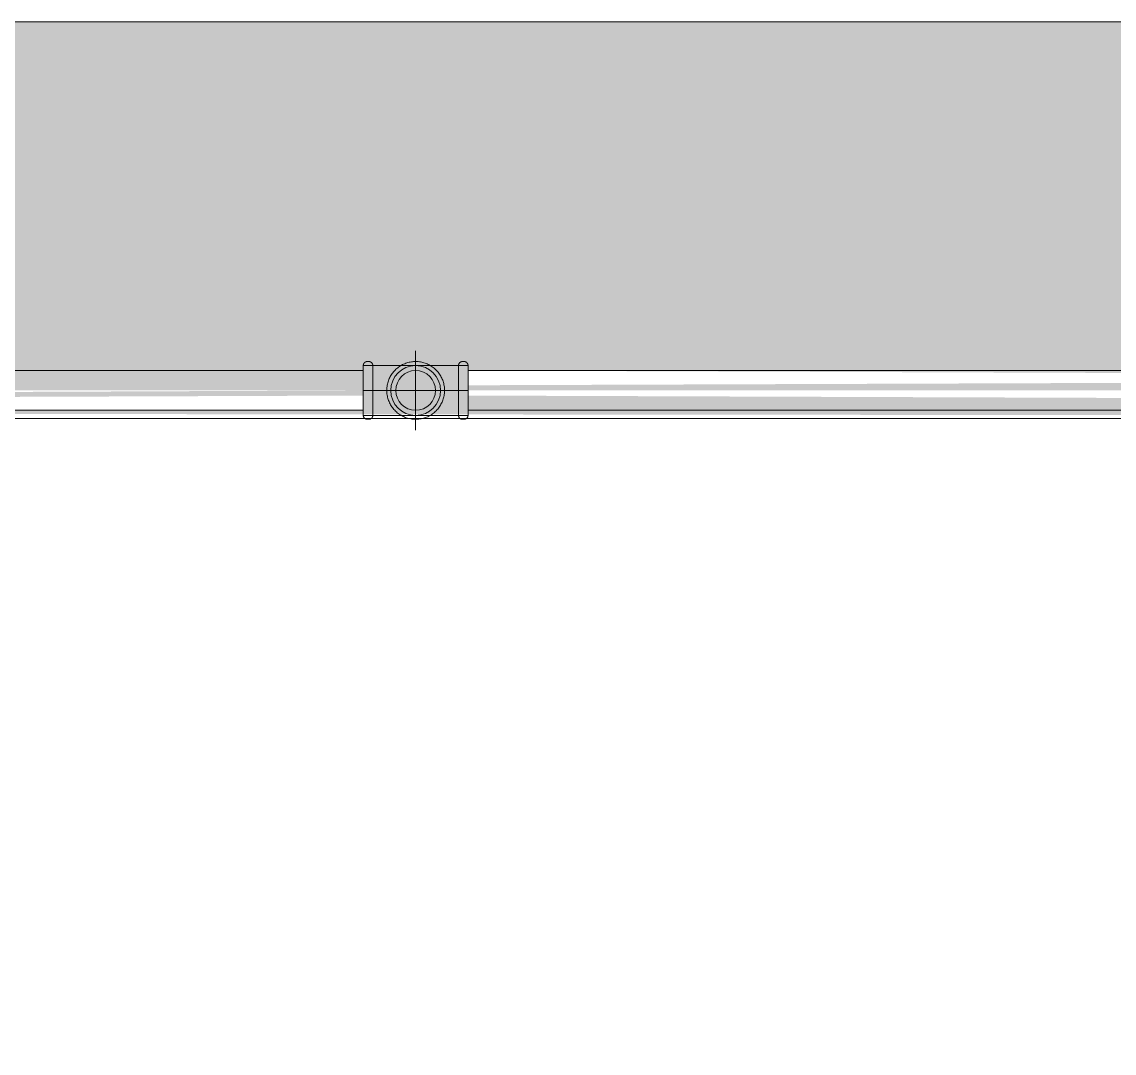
# Model space of a CAD drawing. Header units: metres. Extents: x 5 to 242, y -3 to 162.
# Drawn here: x 173.033 to 173.721, y 107.864 to 108.514 of the extents above; entities that cross this region are included whole.
import ezdxf

# ---------------------------------------------------------------- set-up
doc = ezdxf.new("R2010")
doc.units = ezdxf.units.M
doc.layers.add('1053_ARQ_BASE_MATADOURO_2_dwg', color=7, linetype='Continuous', lineweight=5, true_color=0x767676)
for name, color, linetype, lineweight in [('A-PISO', 7, 'Continuous', 5), ('A-WALL', 7, 'Continuous', 9), ('P-PIPE', 7, 'Continuous', 5), ('P-PIPE-CNTR', 7, 'Continuous', 5)]:
    doc.layers.add(name, color=color, linetype=linetype, lineweight=lineweight)

# ---------------------------------------------------------------- blocks, each defined once
blk = doc.blocks.new('1053_ARQ_BASE_MATADOURO_2_dwg-3637054-TÉRREO 1_20')
at = {"layer": 'A-PISO', "color": 253, "true_color": 0xaaaaaa, "flags": 128}
for points in [[(159.53941, 75.07815), (159.53941, 75.32815), (143.43195, 75.32815)], [(143.43195, 75.07815), (159.53941, 75.07815), (159.53941, 74.27815)]]:
    blk.add_lwpolyline(points, dxfattribs=at)

msp = doc.modelspace()

# ---------------------------------------------------------------- hatches: boundary and pattern name
at = {"layer": 'A-WALL', "true_color": 0xffd4aa, "transparency": 33554483}
h = msp.add_hatch(color=41, dxfattribs=at)
h.paths.add_polyline_path([(166.2829, 108.26418), (168.11429, 108.27563), (168.11429, 108.29438), (169.35453, 108.29438), (169.35453, 108.51418), (166.2829, 108.51418)])
h.paths.add_polyline_path([(176.52104, 108.26418), (185.93817, 108.27563), (185.93817, 108.51418), (169.83072, 108.51418), (169.83072, 108.29438), (170.64829, 108.28512), (170.64829, 108.26938), (175.90009, 108.26418)])
h.paths.add_polyline_path([(185.90228, 108.26508), (185.88846, 108.28813), (185.90873, 108.29071), (185.90224, 108.26938)])
h.paths.add_polyline_path([(185.70577, 108.26938), (175.90009, 108.28188), (175.90079, 108.29438), (185.87875, 108.28512), (185.87875, 108.26938)])
h.paths.add_polyline_path([(175.86179, 108.26938), (173.31429, 108.27865), (173.31429, 108.29438), (175.86179, 108.28512), (175.86179, 108.26981)])
h.paths.add_polyline_path([(166.94115, 108.26938), (166.7607, 108.27865), (166.7607, 108.29438), (168.04829, 108.28512), (168.04829, 108.26938), (167.57981, 108.26938)])
h.paths.add_polyline_path([(171.41176, 108.26938), (170.71429, 108.27865), (170.71429, 108.29438), (173.24829, 108.28512), (173.24829, 108.26938), (172.05042, 108.26938)])
at = {"layer": 'P-PIPE', "true_color": 0xc0c0c0}
for points in [[(173.24829, 108.28188), (173.24829, 108.29438), (170.71429, 108.28512), (170.71429, 108.28188), (172.68908, 108.28188)], [(175.86179, 108.28188), (175.86179, 108.29438), (173.31429, 108.28512), (173.31429, 108.28188), (175.24372, 108.28188)], [(170.7731, 108.26938), (173.24829, 108.27865), (173.24829, 108.28188), (170.71429, 108.27106), (170.71429, 108.26938)], [(174.60506, 108.26938), (175.86179, 108.27865), (175.86179, 108.28188), (173.31429, 108.27106), (173.31429, 108.26938), (173.9664, 108.26938)]]:
    msp.add_hatch(color=9, dxfattribs=at).paths.add_polyline_path(points)

# ---------------------------------------------------------------- linework, layer by layer
at = {"layer": 'A-WALL', "color": 253, "true_color": 0xaaaaaa}
for p, q in [((185.93817, 108.51418), (169.83072, 108.51418)), ((169.83072, 108.26418), (185.93817, 108.26418))]:
    msp.add_line(p, q, dxfattribs=at)
at = {"layer": 'P-PIPE'}
for p, q in [((173.31429, 108.29758), (173.24829, 108.29758)), ((173.24829, 108.29758), (173.24829, 108.28188)), ((173.24829, 108.29758), (173.24829, 108.28188)), ((173.31429, 108.29758), (173.24829, 108.29758)), ((173.24829, 108.29758), (173.24829, 108.29548)), ((173.24829, 108.29758), (173.24829, 108.29299)), ((173.25179, 108.30008), (173.25079, 108.30008)), ((173.25179, 108.30008), (173.25079, 108.30008)), ((173.25429, 108.29758), (173.25429, 108.28188)), ((173.25429, 108.29758), (173.25429, 108.28188)), ((173.30829, 108.28188), (173.30829, 108.29758)), ((173.30829, 108.28188), (173.30829, 108.29758)), ((173.31179, 108.30008), (173.31079, 108.30008)), ((173.31179, 108.30008), (173.31079, 108.30008)), ((173.31429, 108.28188), (173.31429, 108.29758)), ((173.31429, 108.28188), (173.31429, 108.29758)), ((173.31429, 108.29548), (173.31429, 108.29758)), ((173.31429, 108.29299), (173.31429, 108.29758)), ((173.24829, 108.29438), (170.71429, 108.29438)), ((173.24829, 108.26938), (173.24829, 108.29438)), ((175.86179, 108.29438), (173.31429, 108.29438)), ((173.31429, 108.29438), (173.31429, 108.26938)), ((173.24829, 108.28188), (173.24829, 108.26618)), ((173.24829, 108.28188), (173.24829, 108.26618)), ((173.25429, 108.28188), (173.25429, 108.26618)), ((173.25429, 108.28188), (173.25429, 108.26618)), ((173.30829, 108.26618), (173.30829, 108.28188)), ((173.30829, 108.26618), (173.30829, 108.28188)), ((173.31429, 108.26618), (173.31429, 108.28188)), ((173.31429, 108.26618), (173.31429, 108.28188)), ((170.71429, 108.26938), (173.24829, 108.26938)), ((173.24829, 108.27078), (173.24829, 108.26618)), ((173.24829, 108.26829), (173.24829, 108.26618)), ((173.31429, 108.26618), (173.31429, 108.27078)), ((173.31429, 108.26938), (175.86179, 108.26938)), ((173.31429, 108.26618), (173.31429, 108.26829)), ((173.24829, 108.26618), (173.31429, 108.26618)), ((173.24829, 108.26618), (173.31429, 108.26618)), ((173.25079, 108.26368), (173.25179, 108.26368)), ((173.25079, 108.26368), (173.25179, 108.26368)), ((173.31079, 108.26368), (173.31179, 108.26368)), ((173.31079, 108.26368), (173.31179, 108.26368))]:
    msp.add_line(p, q, dxfattribs=at)
at = {"layer": 'P-PIPE', "flags": 128}
for points in [[(173.24829, 108.29758), (173.24829, 108.29768), (173.2483, 108.29778), (173.24831, 108.29788), (173.24832, 108.29798), (173.24834, 108.29808), (173.24836, 108.29818), (173.24839, 108.29828), (173.24841, 108.29837), (173.24845, 108.29847), (173.24849, 108.29856), (173.24853, 108.29865), (173.24857, 108.29874), (173.24862, 108.29883), (173.24867, 108.29891), (173.24872, 108.299), (173.24878, 108.29908), (173.24884, 108.29916), (173.24891, 108.29923), (173.24898, 108.29931), (173.24905, 108.29938), (173.24912, 108.29945), (173.2492, 108.29951), (173.24927, 108.29957), (173.24935, 108.29963), (173.24944, 108.29969), (173.24952, 108.29974), (173.24961, 108.29979), (173.2497, 108.29983), (173.24979, 108.29988), (173.24988, 108.29991), (173.24998, 108.29995), (173.25007, 108.29998), (173.25017, 108.30001), (173.25026, 108.30003), (173.25036, 108.30005), (173.25046, 108.30006), (173.25056, 108.30007), (173.25066, 108.30008), (173.25076, 108.30008), (173.25079, 108.30008)], [(173.24829, 108.29758), (173.24829, 108.29768), (173.2483, 108.29778), (173.24831, 108.29788), (173.24832, 108.29798), (173.24834, 108.29808), (173.24836, 108.29818), (173.24839, 108.29828), (173.24841, 108.29837), (173.24845, 108.29847), (173.24849, 108.29856), (173.24853, 108.29865), (173.24857, 108.29874), (173.24862, 108.29883), (173.24867, 108.29891), (173.24872, 108.299), (173.24878, 108.29908), (173.24884, 108.29916), (173.24891, 108.29923), (173.24898, 108.29931), (173.24905, 108.29938), (173.24912, 108.29945), (173.2492, 108.29951), (173.24927, 108.29957), (173.24935, 108.29963), (173.24944, 108.29969), (173.24952, 108.29974), (173.24961, 108.29979), (173.2497, 108.29983), (173.24979, 108.29988), (173.24988, 108.29991), (173.24998, 108.29995), (173.25007, 108.29998), (173.25017, 108.30001), (173.25026, 108.30003), (173.25036, 108.30005), (173.25046, 108.30006), (173.25056, 108.30007), (173.25066, 108.30008), (173.25076, 108.30008), (173.25079, 108.30008)], [(173.24829, 108.29757), (173.24829, 108.29753), (173.24829, 108.29747), (173.24829, 108.29738), (173.24829, 108.29727), (173.24829, 108.29713), (173.24829, 108.29697), (173.24829, 108.29679), (173.24829, 108.29658), (173.24829, 108.29635), (173.24829, 108.29609), (173.24829, 108.29581), (173.24829, 108.29551), (173.24829, 108.29519), (173.24829, 108.29484), (173.24829, 108.29448), (173.24829, 108.29409), (173.24829, 108.29369), (173.24829, 108.29326), (173.24829, 108.29282), (173.24829, 108.29236), (173.24829, 108.29189), (173.24829, 108.2914), (173.24829, 108.29089), (173.24829, 108.29037), (173.24829, 108.28983), (173.24829, 108.28928), (173.24829, 108.28872), (173.24829, 108.28815), (173.24829, 108.28757), (173.24829, 108.28698), (173.24829, 108.28639), (173.24829, 108.28578), (173.24829, 108.28517), (173.24829, 108.28455), (173.24829, 108.28393), (173.24829, 108.28331), (173.24829, 108.28268), (173.24829, 108.28205), (173.24829, 108.28188)], [(173.24829, 108.29757), (173.24829, 108.29753), (173.24829, 108.29747), (173.24829, 108.29738), (173.24829, 108.29727), (173.24829, 108.29713), (173.24829, 108.29697), (173.24829, 108.29679), (173.24829, 108.29658), (173.24829, 108.29635), (173.24829, 108.29609), (173.24829, 108.29581), (173.24829, 108.29551), (173.24829, 108.29519), (173.24829, 108.29484), (173.24829, 108.29448)], [(173.24829, 108.29398), (173.24829, 108.29438), (173.24829, 108.29475), (173.24829, 108.2951), (173.24829, 108.29542), (173.24829, 108.29573), (173.24829, 108.29602), (173.24829, 108.29628), (173.24829, 108.29652), (173.24829, 108.29673), (173.24829, 108.29693), (173.24829, 108.29709), (173.24829, 108.29724), (173.24829, 108.29736), (173.24829, 108.29745), (173.24829, 108.29752), (173.24829, 108.29756)], [(173.24829, 108.29438), (173.24829, 108.29475), (173.24829, 108.2951), (173.24829, 108.29542), (173.24829, 108.29573), (173.24829, 108.29602), (173.24829, 108.29628), (173.24829, 108.29652), (173.24829, 108.29673), (173.24829, 108.29693), (173.24829, 108.29709), (173.24829, 108.29724), (173.24829, 108.29736), (173.24829, 108.29745), (173.24829, 108.29752), (173.24829, 108.29756)], [(173.25179, 108.30008), (173.25189, 108.30008), (173.25199, 108.30008), (173.25209, 108.30007), (173.25219, 108.30005), (173.25228, 108.30003), (173.25238, 108.30001), (173.25248, 108.29999), (173.25257, 108.29996), (173.25267, 108.29992), (173.25276, 108.29989), (173.25285, 108.29985), (173.25294, 108.2998), (173.25303, 108.29975), (173.25312, 108.2997), (173.2532, 108.29965), (173.25328, 108.29959), (173.25336, 108.29953), (173.25344, 108.29946), (173.25351, 108.2994), (173.25358, 108.29933), (173.25365, 108.29925), (173.25371, 108.29918), (173.25378, 108.2991), (173.25384, 108.29902), (173.25389, 108.29894), (173.25394, 108.29885), (173.25399, 108.29876), (173.25404, 108.29867), (173.25408, 108.29858), (173.25412, 108.29849), (173.25415, 108.2984), (173.25418, 108.2983), (173.25421, 108.2982), (173.25423, 108.29811), (173.25425, 108.29801), (173.25427, 108.29791), (173.25428, 108.29781), (173.25428, 108.29771), (173.25429, 108.29761), (173.25429, 108.29758)], [(173.25179, 108.30008), (173.25189, 108.30008), (173.25199, 108.30008), (173.25209, 108.30007), (173.25219, 108.30005), (173.25228, 108.30003), (173.25238, 108.30001), (173.25248, 108.29999), (173.25257, 108.29996), (173.25267, 108.29992), (173.25276, 108.29989), (173.25285, 108.29985), (173.25294, 108.2998), (173.25303, 108.29975), (173.25312, 108.2997), (173.2532, 108.29965), (173.25328, 108.29959), (173.25336, 108.29953), (173.25344, 108.29946), (173.25351, 108.2994), (173.25358, 108.29933), (173.25365, 108.29925), (173.25371, 108.29918), (173.25378, 108.2991), (173.25384, 108.29902), (173.25389, 108.29894), (173.25394, 108.29885), (173.25399, 108.29876), (173.25404, 108.29867), (173.25408, 108.29858), (173.25412, 108.29849), (173.25415, 108.2984), (173.25418, 108.2983), (173.25421, 108.2982), (173.25423, 108.29811), (173.25425, 108.29801), (173.25427, 108.29791), (173.25428, 108.29781), (173.25428, 108.29771), (173.25429, 108.29761), (173.25429, 108.29758)], [(173.25429, 108.29757), (173.25429, 108.29753), (173.25429, 108.29747), (173.25429, 108.29738), (173.25429, 108.29727), (173.25429, 108.29713), (173.25429, 108.29697), (173.25429, 108.29679), (173.25429, 108.29658), (173.25429, 108.29635), (173.25429, 108.29609), (173.25429, 108.29581), (173.25429, 108.29551), (173.25429, 108.29519), (173.25429, 108.29484), (173.25429, 108.29448), (173.25429, 108.29409), (173.25429, 108.29369), (173.25429, 108.29326), (173.25429, 108.29282), (173.25429, 108.29236), (173.25429, 108.29189), (173.25429, 108.2914), (173.25429, 108.29089), (173.25429, 108.29037), (173.25429, 108.28983), (173.25429, 108.28928), (173.25429, 108.28872), (173.25429, 108.28815), (173.25429, 108.28757), (173.25429, 108.28698), (173.25429, 108.28639), (173.25429, 108.28578), (173.25429, 108.28517), (173.25429, 108.28455), (173.25429, 108.28393), (173.25429, 108.28331), (173.25429, 108.28268), (173.25429, 108.28205), (173.25429, 108.28188)], [(173.25429, 108.29757), (173.25429, 108.29753), (173.25429, 108.29747), (173.25429, 108.29738), (173.25429, 108.29727), (173.25429, 108.29713), (173.25429, 108.29697), (173.25429, 108.29679), (173.25429, 108.29658), (173.25429, 108.29635), (173.25429, 108.29609), (173.25429, 108.29581), (173.25429, 108.29551), (173.25429, 108.29519), (173.25429, 108.29484), (173.25429, 108.29448), (173.25429, 108.29409), (173.25429, 108.29369), (173.25429, 108.29326), (173.25429, 108.29282), (173.25429, 108.29236), (173.25429, 108.29189), (173.25429, 108.2914), (173.25429, 108.29089), (173.25429, 108.29037), (173.25429, 108.28983), (173.25429, 108.28928), (173.25429, 108.28872), (173.25429, 108.28815), (173.25429, 108.28757), (173.25429, 108.28698), (173.25429, 108.28639), (173.25429, 108.28578), (173.25429, 108.28517), (173.25429, 108.28455), (173.25429, 108.28393), (173.25429, 108.28331), (173.25429, 108.28268), (173.25429, 108.28205), (173.25429, 108.28188)], [(173.25429, 108.28188), (173.25429, 108.28251), (173.25429, 108.28314), (173.25429, 108.28376), (173.25429, 108.28439), (173.25429, 108.285), (173.25429, 108.28562), (173.25429, 108.28622), (173.25429, 108.28682), (173.25429, 108.28742), (173.25429, 108.288), (173.25429, 108.28857), (173.25429, 108.28913), (173.25429, 108.28969), (173.25429, 108.29022), (173.25429, 108.29075), (173.25429, 108.29126), (173.25429, 108.29176), (173.25429, 108.29224), (173.25429, 108.2927), (173.25429, 108.29315), (173.25429, 108.29358), (173.25429, 108.29398), (173.25429, 108.29438), (173.25429, 108.29475), (173.25429, 108.2951), (173.25429, 108.29542), (173.25429, 108.29573), (173.25429, 108.29602), (173.25429, 108.29628), (173.25429, 108.29652), (173.25429, 108.29673), (173.25429, 108.29693), (173.25429, 108.29709), (173.25429, 108.29724), (173.25429, 108.29736), (173.25429, 108.29745), (173.25429, 108.29752), (173.25429, 108.29756)], [(173.25429, 108.28188), (173.25429, 108.28251), (173.25429, 108.28314), (173.25429, 108.28376), (173.25429, 108.28439), (173.25429, 108.285), (173.25429, 108.28562), (173.25429, 108.28622), (173.25429, 108.28682), (173.25429, 108.28742), (173.25429, 108.288), (173.25429, 108.28857), (173.25429, 108.28913), (173.25429, 108.28969), (173.25429, 108.29022), (173.25429, 108.29075), (173.25429, 108.29126), (173.25429, 108.29176), (173.25429, 108.29224), (173.25429, 108.2927), (173.25429, 108.29315), (173.25429, 108.29358), (173.25429, 108.29398), (173.25429, 108.29438), (173.25429, 108.29475), (173.25429, 108.2951), (173.25429, 108.29542), (173.25429, 108.29573), (173.25429, 108.29602), (173.25429, 108.29628), (173.25429, 108.29652), (173.25429, 108.29673), (173.25429, 108.29693), (173.25429, 108.29709), (173.25429, 108.29724), (173.25429, 108.29736), (173.25429, 108.29745), (173.25429, 108.29752), (173.25429, 108.29756)], [(173.29949, 108.28188), (173.29947, 108.28261), (173.29943, 108.28334), (173.29936, 108.28406), (173.29926, 108.28478), (173.29913, 108.2855), (173.29897, 108.28621), (173.29878, 108.28691), (173.29856, 108.28761), (173.29832, 108.2883), (173.29805, 108.28897), (173.29775, 108.28964), (173.29743, 108.29029), (173.29708, 108.29093), (173.29671, 108.29155), (173.29631, 108.29216), (173.29589, 108.29275), (173.29544, 108.29333), (173.29497, 108.29389), (173.29448, 108.29442), (173.29397, 108.29494), (173.29344, 108.29544), (173.29288, 108.29591), (173.29231, 108.29636), (173.29173, 108.29679), (173.29112, 108.2972), (173.2905, 108.29758), (173.28987, 108.29794), (173.28922, 108.29827), (173.28856, 108.29857), (173.28788, 108.29885), (173.2872, 108.2991), (173.28651, 108.29932), (173.2858, 108.29951), (173.2851, 108.29968), (173.28438, 108.29982), (173.28366, 108.29993), (173.28294, 108.30001), (173.28221, 108.30006), (173.28148, 108.30008), (173.28076, 108.30008), (173.28003, 108.30004), (173.2793, 108.29998), (173.27858, 108.29988), (173.27787, 108.29976), (173.27715, 108.29961), (173.27645, 108.29943), (173.27575, 108.29922), (173.27506, 108.29899), (173.27438, 108.29872), (173.27371, 108.29843), (173.27306, 108.29812), (173.27242, 108.29778), (173.27179, 108.29741), (173.27117, 108.29702), (173.27058, 108.2966), (173.27, 108.29616), (173.26944, 108.2957), (173.26889, 108.29521), (173.26837, 108.2947), (173.26787, 108.29418), (173.26739, 108.29363), (173.26693, 108.29307), (173.26649, 108.29248), (173.26608, 108.29188), (173.26569, 108.29127), (173.26533, 108.29064), (173.26499, 108.28999), (173.26468, 108.28933), (173.2644, 108.28866), (173.26414, 108.28798), (173.26391, 108.28729), (173.26371, 108.28659), (173.26353, 108.28588), (173.26339, 108.28517), (173.26327, 108.28445), (173.26318, 108.28373), (173.26312, 108.283), (173.26309, 108.28228), (173.26309, 108.28188)], [(173.29949, 108.28188), (173.29947, 108.28261), (173.29943, 108.28334), (173.29936, 108.28406), (173.29926, 108.28478), (173.29913, 108.2855), (173.29897, 108.28621), (173.29878, 108.28691), (173.29856, 108.28761), (173.29832, 108.2883), (173.29805, 108.28897), (173.29775, 108.28964), (173.29743, 108.29029), (173.29708, 108.29093), (173.29671, 108.29155), (173.29631, 108.29216), (173.29589, 108.29275), (173.29544, 108.29333), (173.29497, 108.29389), (173.29448, 108.29442), (173.29397, 108.29494), (173.29344, 108.29544), (173.29288, 108.29591), (173.29231, 108.29636), (173.29173, 108.29679), (173.29112, 108.2972), (173.2905, 108.29758), (173.28987, 108.29794), (173.28922, 108.29827), (173.28856, 108.29857), (173.28788, 108.29885), (173.2872, 108.2991), (173.28651, 108.29932), (173.2858, 108.29951), (173.2851, 108.29968), (173.28438, 108.29982), (173.28366, 108.29993), (173.28294, 108.30001), (173.28221, 108.30006), (173.28148, 108.30008), (173.28076, 108.30008), (173.28003, 108.30004), (173.2793, 108.29998), (173.27858, 108.29988), (173.27787, 108.29976), (173.27715, 108.29961), (173.27645, 108.29943), (173.27575, 108.29922), (173.27506, 108.29899), (173.27438, 108.29872), (173.27371, 108.29843), (173.27306, 108.29812), (173.27242, 108.29778), (173.27179, 108.29741), (173.27117, 108.29702), (173.27058, 108.2966), (173.27, 108.29616), (173.26944, 108.2957), (173.26889, 108.29521), (173.26837, 108.2947), (173.26787, 108.29418), (173.26739, 108.29363), (173.26693, 108.29307), (173.26649, 108.29248), (173.26608, 108.29188), (173.26569, 108.29127), (173.26533, 108.29064), (173.26499, 108.28999), (173.26468, 108.28933), (173.2644, 108.28866), (173.26414, 108.28798), (173.26391, 108.28729), (173.26371, 108.28659), (173.26353, 108.28588), (173.26339, 108.28517), (173.26327, 108.28445), (173.26318, 108.28373), (173.26312, 108.283), (173.26309, 108.28228), (173.26309, 108.28188)], [(173.30829, 108.29758), (173.30829, 108.29768), (173.3083, 108.29778), (173.30831, 108.29788), (173.30832, 108.29798), (173.30834, 108.29808), (173.30836, 108.29818), (173.30839, 108.29828), (173.30841, 108.29837), (173.30845, 108.29847), (173.30849, 108.29856), (173.30853, 108.29865), (173.30857, 108.29874), (173.30862, 108.29883), (173.30867, 108.29891), (173.30872, 108.299), (173.30878, 108.29908), (173.30884, 108.29916), (173.30891, 108.29923), (173.30898, 108.29931), (173.30905, 108.29938), (173.30912, 108.29945), (173.3092, 108.29951), (173.30927, 108.29957), (173.30935, 108.29963), (173.30944, 108.29969), (173.30952, 108.29974), (173.30961, 108.29979), (173.3097, 108.29983), (173.30979, 108.29988), (173.30988, 108.29991), (173.30998, 108.29995), (173.31007, 108.29998), (173.31017, 108.30001), (173.31026, 108.30003), (173.31036, 108.30005), (173.31046, 108.30006), (173.31056, 108.30007), (173.31066, 108.30008), (173.31076, 108.30008), (173.31079, 108.30008)], [(173.30829, 108.29758), (173.30829, 108.29768), (173.3083, 108.29778), (173.30831, 108.29788), (173.30832, 108.29798), (173.30834, 108.29808), (173.30836, 108.29818), (173.30839, 108.29828), (173.30841, 108.29837), (173.30845, 108.29847), (173.30849, 108.29856), (173.30853, 108.29865), (173.30857, 108.29874), (173.30862, 108.29883), (173.30867, 108.29891), (173.30872, 108.299), (173.30878, 108.29908), (173.30884, 108.29916), (173.30891, 108.29923), (173.30898, 108.29931), (173.30905, 108.29938), (173.30912, 108.29945), (173.3092, 108.29951), (173.30927, 108.29957), (173.30935, 108.29963), (173.30944, 108.29969), (173.30952, 108.29974), (173.30961, 108.29979), (173.3097, 108.29983), (173.30979, 108.29988), (173.30988, 108.29991), (173.30998, 108.29995), (173.31007, 108.29998), (173.31017, 108.30001), (173.31026, 108.30003), (173.31036, 108.30005), (173.31046, 108.30006), (173.31056, 108.30007), (173.31066, 108.30008), (173.31076, 108.30008), (173.31079, 108.30008)], [(173.30829, 108.29757), (173.30829, 108.29753), (173.30829, 108.29747), (173.30829, 108.29738), (173.30829, 108.29727), (173.30829, 108.29713), (173.30829, 108.29697), (173.30829, 108.29679), (173.30829, 108.29658), (173.30829, 108.29635), (173.30829, 108.29609), (173.30829, 108.29581), (173.30829, 108.29551), (173.30829, 108.29519), (173.30829, 108.29484), (173.30829, 108.29448), (173.30829, 108.29409), (173.30829, 108.29369), (173.30829, 108.29326), (173.30829, 108.29282), (173.30829, 108.29236), (173.30829, 108.29189), (173.30829, 108.2914), (173.30829, 108.29089), (173.30829, 108.29037), (173.30829, 108.28983), (173.30829, 108.28928), (173.30829, 108.28872), (173.30829, 108.28815), (173.30829, 108.28757), (173.30829, 108.28698), (173.30829, 108.28639), (173.30829, 108.28578), (173.30829, 108.28517), (173.30829, 108.28455), (173.30829, 108.28393), (173.30829, 108.28331), (173.30829, 108.28268), (173.30829, 108.28205), (173.30829, 108.28188)], [(173.30829, 108.29757), (173.30829, 108.29753), (173.30829, 108.29747), (173.30829, 108.29738), (173.30829, 108.29727), (173.30829, 108.29713), (173.30829, 108.29697), (173.30829, 108.29679), (173.30829, 108.29658), (173.30829, 108.29635), (173.30829, 108.29609), (173.30829, 108.29581), (173.30829, 108.29551), (173.30829, 108.29519), (173.30829, 108.29484), (173.30829, 108.29448), (173.30829, 108.29409), (173.30829, 108.29369), (173.30829, 108.29326), (173.30829, 108.29282), (173.30829, 108.29236), (173.30829, 108.29189), (173.30829, 108.2914), (173.30829, 108.29089), (173.30829, 108.29037), (173.30829, 108.28983), (173.30829, 108.28928), (173.30829, 108.28872), (173.30829, 108.28815), (173.30829, 108.28757), (173.30829, 108.28698), (173.30829, 108.28639), (173.30829, 108.28578), (173.30829, 108.28517), (173.30829, 108.28455), (173.30829, 108.28393), (173.30829, 108.28331), (173.30829, 108.28268), (173.30829, 108.28205), (173.30829, 108.28188)], [(173.30829, 108.28188), (173.30829, 108.28251), (173.30829, 108.28314), (173.30829, 108.28376), (173.30829, 108.28439), (173.30829, 108.285), (173.30829, 108.28562), (173.30829, 108.28622), (173.30829, 108.28682), (173.30829, 108.28742), (173.30829, 108.288), (173.30829, 108.28857), (173.30829, 108.28913), (173.30829, 108.28969), (173.30829, 108.29022), (173.30829, 108.29075), (173.30829, 108.29126), (173.30829, 108.29176), (173.30829, 108.29224), (173.30829, 108.2927), (173.30829, 108.29315), (173.30829, 108.29358), (173.30829, 108.29398), (173.30829, 108.29438), (173.30829, 108.29475), (173.30829, 108.2951), (173.30829, 108.29542), (173.30829, 108.29573), (173.30829, 108.29602), (173.30829, 108.29628), (173.30829, 108.29652), (173.30829, 108.29673), (173.30829, 108.29693), (173.30829, 108.29709), (173.30829, 108.29724), (173.30829, 108.29736), (173.30829, 108.29745), (173.30829, 108.29752), (173.30829, 108.29756)], [(173.30829, 108.28188), (173.30829, 108.28251), (173.30829, 108.28314), (173.30829, 108.28376), (173.30829, 108.28439), (173.30829, 108.285), (173.30829, 108.28562), (173.30829, 108.28622), (173.30829, 108.28682), (173.30829, 108.28742), (173.30829, 108.288), (173.30829, 108.28857), (173.30829, 108.28913), (173.30829, 108.28969), (173.30829, 108.29022), (173.30829, 108.29075), (173.30829, 108.29126), (173.30829, 108.29176), (173.30829, 108.29224), (173.30829, 108.2927), (173.30829, 108.29315), (173.30829, 108.29358), (173.30829, 108.29398), (173.30829, 108.29438), (173.30829, 108.29475), (173.30829, 108.2951), (173.30829, 108.29542), (173.30829, 108.29573), (173.30829, 108.29602), (173.30829, 108.29628), (173.30829, 108.29652), (173.30829, 108.29673), (173.30829, 108.29693), (173.30829, 108.29709), (173.30829, 108.29724), (173.30829, 108.29736), (173.30829, 108.29745), (173.30829, 108.29752), (173.30829, 108.29756)], [(173.31179, 108.30008), (173.31189, 108.30008), (173.31199, 108.30008), (173.31209, 108.30007), (173.31219, 108.30005), (173.31228, 108.30003), (173.31238, 108.30001), (173.31248, 108.29999), (173.31257, 108.29996), (173.31267, 108.29992), (173.31276, 108.29989), (173.31285, 108.29985), (173.31294, 108.2998), (173.31303, 108.29975), (173.31312, 108.2997), (173.3132, 108.29965), (173.31328, 108.29959), (173.31336, 108.29953), (173.31344, 108.29946), (173.31351, 108.2994), (173.31358, 108.29933), (173.31365, 108.29925), (173.31371, 108.29918), (173.31378, 108.2991), (173.31384, 108.29902), (173.31389, 108.29894), (173.31394, 108.29885), (173.31399, 108.29876), (173.31404, 108.29867), (173.31408, 108.29858), (173.31412, 108.29849), (173.31415, 108.2984), (173.31418, 108.2983), (173.31421, 108.2982), (173.31423, 108.29811), (173.31425, 108.29801), (173.31427, 108.29791), (173.31428, 108.29781), (173.31428, 108.29771), (173.31429, 108.29761), (173.31429, 108.29758)], [(173.31179, 108.30008), (173.31189, 108.30008), (173.31199, 108.30008), (173.31209, 108.30007), (173.31219, 108.30005), (173.31228, 108.30003), (173.31238, 108.30001), (173.31248, 108.29999), (173.31257, 108.29996), (173.31267, 108.29992), (173.31276, 108.29989), (173.31285, 108.29985), (173.31294, 108.2998), (173.31303, 108.29975), (173.31312, 108.2997), (173.3132, 108.29965), (173.31328, 108.29959), (173.31336, 108.29953), (173.31344, 108.29946), (173.31351, 108.2994), (173.31358, 108.29933), (173.31365, 108.29925), (173.31371, 108.29918), (173.31378, 108.2991), (173.31384, 108.29902), (173.31389, 108.29894), (173.31394, 108.29885), (173.31399, 108.29876), (173.31404, 108.29867), (173.31408, 108.29858), (173.31412, 108.29849), (173.31415, 108.2984), (173.31418, 108.2983), (173.31421, 108.2982), (173.31423, 108.29811), (173.31425, 108.29801), (173.31427, 108.29791), (173.31428, 108.29781), (173.31428, 108.29771), (173.31429, 108.29761), (173.31429, 108.29758)], [(173.31429, 108.29757), (173.31429, 108.29753), (173.31429, 108.29747), (173.31429, 108.29738), (173.31429, 108.29727), (173.31429, 108.29713), (173.31429, 108.29697), (173.31429, 108.29679), (173.31429, 108.29658), (173.31429, 108.29635), (173.31429, 108.29609), (173.31429, 108.29581), (173.31429, 108.29551), (173.31429, 108.29519), (173.31429, 108.29484), (173.31429, 108.29448), (173.31429, 108.29409)], [(173.31429, 108.29757), (173.31429, 108.29753), (173.31429, 108.29747), (173.31429, 108.29738), (173.31429, 108.29727), (173.31429, 108.29713), (173.31429, 108.29697), (173.31429, 108.29679), (173.31429, 108.29658), (173.31429, 108.29635), (173.31429, 108.29609), (173.31429, 108.29581), (173.31429, 108.29551), (173.31429, 108.29519), (173.31429, 108.29484), (173.31429, 108.29448)], [(173.31429, 108.28188), (173.31429, 108.28251), (173.31429, 108.28314), (173.31429, 108.28376), (173.31429, 108.28439), (173.31429, 108.285), (173.31429, 108.28562), (173.31429, 108.28622), (173.31429, 108.28682), (173.31429, 108.28742), (173.31429, 108.288), (173.31429, 108.28857), (173.31429, 108.28913), (173.31429, 108.28969), (173.31429, 108.29022), (173.31429, 108.29075), (173.31429, 108.29126), (173.31429, 108.29176), (173.31429, 108.29224), (173.31429, 108.2927), (173.31429, 108.29315), (173.31429, 108.29358), (173.31429, 108.29398), (173.31429, 108.29438), (173.31429, 108.29475), (173.31429, 108.2951), (173.31429, 108.29542), (173.31429, 108.29573), (173.31429, 108.29602), (173.31429, 108.29628), (173.31429, 108.29652), (173.31429, 108.29673), (173.31429, 108.29693), (173.31429, 108.29709), (173.31429, 108.29724), (173.31429, 108.29736), (173.31429, 108.29745), (173.31429, 108.29752), (173.31429, 108.29756)], [(173.31429, 108.29438), (173.31429, 108.29475), (173.31429, 108.2951), (173.31429, 108.29542), (173.31429, 108.29573), (173.31429, 108.29602), (173.31429, 108.29628), (173.31429, 108.29652), (173.31429, 108.29673), (173.31429, 108.29693), (173.31429, 108.29709), (173.31429, 108.29724), (173.31429, 108.29736), (173.31429, 108.29745), (173.31429, 108.29752), (173.31429, 108.29756)], [(173.24829, 108.28188), (173.24829, 108.28126), (173.24829, 108.28063), (173.24829, 108.28), (173.24829, 108.27938), (173.24829, 108.27877), (173.24829, 108.27815), (173.24829, 108.27755), (173.24829, 108.27695), (173.24829, 108.27635), (173.24829, 108.27577), (173.24829, 108.2752), (173.24829, 108.27463), (173.24829, 108.27408), (173.24829, 108.27354), (173.24829, 108.27302), (173.24829, 108.27251), (173.24829, 108.27201), (173.24829, 108.27153), (173.24829, 108.27107), (173.24829, 108.27062), (173.24829, 108.27019), (173.24829, 108.26978), (173.24829, 108.26939), (173.24829, 108.26902), (173.24829, 108.26867), (173.24829, 108.26834), (173.24829, 108.26804), (173.24829, 108.26775), (173.24829, 108.26749), (173.24829, 108.26725), (173.24829, 108.26704), (173.24829, 108.26684), (173.24829, 108.26668), (173.24829, 108.26653), (173.24829, 108.26641), (173.24829, 108.26632), (173.24829, 108.26625), (173.24829, 108.2662)], [(173.25429, 108.28188), (173.25429, 108.28126), (173.25429, 108.28063), (173.25429, 108.28), (173.25429, 108.27938), (173.25429, 108.27877), (173.25429, 108.27815), (173.25429, 108.27755), (173.25429, 108.27695), (173.25429, 108.27635), (173.25429, 108.27577), (173.25429, 108.2752), (173.25429, 108.27463), (173.25429, 108.27408), (173.25429, 108.27354), (173.25429, 108.27302), (173.25429, 108.27251), (173.25429, 108.27201), (173.25429, 108.27153), (173.25429, 108.27107), (173.25429, 108.27062), (173.25429, 108.27019), (173.25429, 108.26978), (173.25429, 108.26939), (173.25429, 108.26902), (173.25429, 108.26867), (173.25429, 108.26834), (173.25429, 108.26804), (173.25429, 108.26775), (173.25429, 108.26749), (173.25429, 108.26725), (173.25429, 108.26704), (173.25429, 108.26684), (173.25429, 108.26668), (173.25429, 108.26653), (173.25429, 108.26641), (173.25429, 108.26632), (173.25429, 108.26625), (173.25429, 108.2662)], [(173.25429, 108.2662), (173.25429, 108.26623), (173.25429, 108.2663), (173.25429, 108.26638), (173.25429, 108.2665), (173.25429, 108.26663), (173.25429, 108.2668), (173.25429, 108.26698), (173.25429, 108.26719), (173.25429, 108.26742), (173.25429, 108.26768), (173.25429, 108.26796), (173.25429, 108.26826), (173.25429, 108.26858), (173.25429, 108.26893), (173.25429, 108.26929), (173.25429, 108.26968), (173.25429, 108.27008), (173.25429, 108.2705), (173.25429, 108.27095), (173.25429, 108.27141), (173.25429, 108.27188), (173.25429, 108.27237), (173.25429, 108.27288), (173.25429, 108.2734), (173.25429, 108.27394), (173.25429, 108.27448), (173.25429, 108.27504), (173.25429, 108.27561), (173.25429, 108.2762), (173.25429, 108.27679), (173.25429, 108.27738), (173.25429, 108.27799), (173.25429, 108.2786), (173.25429, 108.27922), (173.25429, 108.27984), (173.25429, 108.28046), (173.25429, 108.28109), (173.25429, 108.28171), (173.25429, 108.28188)], [(173.25429, 108.28188), (173.25429, 108.28126), (173.25429, 108.28063), (173.25429, 108.28), (173.25429, 108.27938), (173.25429, 108.27877), (173.25429, 108.27815), (173.25429, 108.27755), (173.25429, 108.27695), (173.25429, 108.27635), (173.25429, 108.27577), (173.25429, 108.2752), (173.25429, 108.27463), (173.25429, 108.27408), (173.25429, 108.27354), (173.25429, 108.27302), (173.25429, 108.27251), (173.25429, 108.27201), (173.25429, 108.27153), (173.25429, 108.27107), (173.25429, 108.27062), (173.25429, 108.27019), (173.25429, 108.26978), (173.25429, 108.26939), (173.25429, 108.26902), (173.25429, 108.26867), (173.25429, 108.26834), (173.25429, 108.26804), (173.25429, 108.26775), (173.25429, 108.26749), (173.25429, 108.26725), (173.25429, 108.26704), (173.25429, 108.26684), (173.25429, 108.26668), (173.25429, 108.26653), (173.25429, 108.26641), (173.25429, 108.26632), (173.25429, 108.26625), (173.25429, 108.2662)], [(173.25429, 108.2662), (173.25429, 108.26623), (173.25429, 108.2663), (173.25429, 108.26638), (173.25429, 108.2665), (173.25429, 108.26663), (173.25429, 108.2668), (173.25429, 108.26698), (173.25429, 108.26719), (173.25429, 108.26742), (173.25429, 108.26768), (173.25429, 108.26796), (173.25429, 108.26826), (173.25429, 108.26858), (173.25429, 108.26893), (173.25429, 108.26929), (173.25429, 108.26968), (173.25429, 108.27008), (173.25429, 108.2705), (173.25429, 108.27095), (173.25429, 108.27141), (173.25429, 108.27188), (173.25429, 108.27237), (173.25429, 108.27288), (173.25429, 108.2734), (173.25429, 108.27394), (173.25429, 108.27448), (173.25429, 108.27504), (173.25429, 108.27561), (173.25429, 108.2762), (173.25429, 108.27679), (173.25429, 108.27738), (173.25429, 108.27799), (173.25429, 108.2786), (173.25429, 108.27922), (173.25429, 108.27984), (173.25429, 108.28046), (173.25429, 108.28109), (173.25429, 108.28171), (173.25429, 108.28188)], [(173.26309, 108.28188), (173.2631, 108.28116), (173.26315, 108.28043), (173.26322, 108.27971), (173.26332, 108.27898), (173.26345, 108.27827), (173.26361, 108.27756), (173.2638, 108.27685), (173.26401, 108.27616), (173.26425, 108.27547), (173.26452, 108.2748), (173.26482, 108.27413), (173.26514, 108.27348), (173.26549, 108.27284), (173.26587, 108.27222), (173.26627, 108.27161), (173.26669, 108.27102), (173.26714, 108.27044), (173.26761, 108.26988), (173.2681, 108.26935), (173.26861, 108.26883), (173.26914, 108.26833), (173.26969, 108.26786), (173.27026, 108.2674), (173.27085, 108.26698), (173.27145, 108.26657), (173.27207, 108.26619), (173.27271, 108.26583), (173.27336, 108.2655), (173.27402, 108.2652), (173.27469, 108.26492), (173.27538, 108.26467), (173.27607, 108.26445), (173.27677, 108.26425), (173.27748, 108.26409), (173.27819, 108.26395), (173.27891, 108.26384), (173.27964, 108.26376), (173.28036, 108.26371), (173.28109, 108.26369), (173.28182, 108.26369), (173.28255, 108.26373), (173.28327, 108.26379), (173.28399, 108.26389), (173.28471, 108.26401), (173.28542, 108.26416), (173.28613, 108.26434), (173.28683, 108.26455), (173.28752, 108.26478), (173.28819, 108.26505), (173.28886, 108.26534), (173.28952, 108.26565), (173.29016, 108.26599), (173.29079, 108.26636), (173.2914, 108.26675), (173.292, 108.26717), (173.29258, 108.26761), (173.29314, 108.26807), (173.29368, 108.26856), (173.29421, 108.26906), (173.29471, 108.26959), (173.29519, 108.27014), (173.29565, 108.2707), (173.29608, 108.27129), (173.2965, 108.27189), (173.29688, 108.2725), (173.29725, 108.27313), (173.29758, 108.27378), (173.29789, 108.27444), (173.29818, 108.27511), (173.29844, 108.27579), (173.29867, 108.27648), (173.29887, 108.27718), (173.29904, 108.27788), (173.29919, 108.2786), (173.29931, 108.27932), (173.29939, 108.28004), (173.29945, 108.28076), (173.29948, 108.28149), (173.29949, 108.28188)], [(173.26309, 108.28188), (173.2631, 108.28116), (173.26315, 108.28043), (173.26322, 108.27971), (173.26332, 108.27898), (173.26345, 108.27827), (173.26361, 108.27756), (173.2638, 108.27685), (173.26401, 108.27616), (173.26425, 108.27547), (173.26452, 108.2748), (173.26482, 108.27413), (173.26514, 108.27348), (173.26549, 108.27284), (173.26587, 108.27222), (173.26627, 108.27161), (173.26669, 108.27102), (173.26714, 108.27044), (173.26761, 108.26988), (173.2681, 108.26935), (173.26861, 108.26883), (173.26914, 108.26833), (173.26969, 108.26786), (173.27026, 108.2674), (173.27085, 108.26698), (173.27145, 108.26657), (173.27207, 108.26619), (173.27271, 108.26583), (173.27336, 108.2655), (173.27402, 108.2652), (173.27469, 108.26492), (173.27538, 108.26467), (173.27607, 108.26445), (173.27677, 108.26425), (173.27748, 108.26409), (173.27819, 108.26395), (173.27891, 108.26384), (173.27964, 108.26376), (173.28036, 108.26371), (173.28109, 108.26369), (173.28182, 108.26369), (173.28255, 108.26373), (173.28327, 108.26379), (173.28399, 108.26389), (173.28471, 108.26401), (173.28542, 108.26416), (173.28613, 108.26434), (173.28683, 108.26455), (173.28752, 108.26478), (173.28819, 108.26505), (173.28886, 108.26534), (173.28952, 108.26565), (173.29016, 108.26599), (173.29079, 108.26636), (173.2914, 108.26675), (173.292, 108.26717), (173.29258, 108.26761), (173.29314, 108.26807), (173.29368, 108.26856), (173.29421, 108.26906), (173.29471, 108.26959), (173.29519, 108.27014), (173.29565, 108.2707), (173.29608, 108.27129), (173.2965, 108.27189), (173.29688, 108.2725), (173.29725, 108.27313), (173.29758, 108.27378), (173.29789, 108.27444), (173.29818, 108.27511), (173.29844, 108.27579), (173.29867, 108.27648), (173.29887, 108.27718), (173.29904, 108.27788), (173.29919, 108.2786), (173.29931, 108.27932), (173.29939, 108.28004), (173.29945, 108.28076), (173.29948, 108.28149), (173.29949, 108.28188)], [(173.30829, 108.28188), (173.30829, 108.28126), (173.30829, 108.28063), (173.30829, 108.28), (173.30829, 108.27938), (173.30829, 108.27877), (173.30829, 108.27815), (173.30829, 108.27755), (173.30829, 108.27695), (173.30829, 108.27635), (173.30829, 108.27577), (173.30829, 108.2752), (173.30829, 108.27463), (173.30829, 108.27408), (173.30829, 108.27354), (173.30829, 108.27302), (173.30829, 108.27251), (173.30829, 108.27201), (173.30829, 108.27153), (173.30829, 108.27107), (173.30829, 108.27062), (173.30829, 108.27019), (173.30829, 108.26978), (173.30829, 108.26939), (173.30829, 108.26902), (173.30829, 108.26867), (173.30829, 108.26834), (173.30829, 108.26804), (173.30829, 108.26775), (173.30829, 108.26749), (173.30829, 108.26725), (173.30829, 108.26704), (173.30829, 108.26684), (173.30829, 108.26668), (173.30829, 108.26653), (173.30829, 108.26641), (173.30829, 108.26632), (173.30829, 108.26625), (173.30829, 108.2662)], [(173.30829, 108.2662), (173.30829, 108.26623), (173.30829, 108.2663), (173.30829, 108.26638), (173.30829, 108.2665), (173.30829, 108.26663), (173.30829, 108.2668), (173.30829, 108.26698), (173.30829, 108.26719), (173.30829, 108.26742), (173.30829, 108.26768), (173.30829, 108.26796), (173.30829, 108.26826), (173.30829, 108.26858), (173.30829, 108.26893), (173.30829, 108.26929), (173.30829, 108.26968), (173.30829, 108.27008), (173.30829, 108.2705), (173.30829, 108.27095), (173.30829, 108.27141), (173.30829, 108.27188), (173.30829, 108.27237), (173.30829, 108.27288), (173.30829, 108.2734), (173.30829, 108.27394), (173.30829, 108.27448), (173.30829, 108.27504), (173.30829, 108.27561), (173.30829, 108.2762), (173.30829, 108.27679), (173.30829, 108.27738), (173.30829, 108.27799), (173.30829, 108.2786), (173.30829, 108.27922), (173.30829, 108.27984), (173.30829, 108.28046), (173.30829, 108.28109), (173.30829, 108.28171), (173.30829, 108.28188)], [(173.30829, 108.28188), (173.30829, 108.28126), (173.30829, 108.28063), (173.30829, 108.28), (173.30829, 108.27938), (173.30829, 108.27877), (173.30829, 108.27815), (173.30829, 108.27755), (173.30829, 108.27695), (173.30829, 108.27635), (173.30829, 108.27577), (173.30829, 108.2752), (173.30829, 108.27463), (173.30829, 108.27408), (173.30829, 108.27354), (173.30829, 108.27302), (173.30829, 108.27251), (173.30829, 108.27201), (173.30829, 108.27153), (173.30829, 108.27107), (173.30829, 108.27062), (173.30829, 108.27019), (173.30829, 108.26978), (173.30829, 108.26939), (173.30829, 108.26902), (173.30829, 108.26867), (173.30829, 108.26834), (173.30829, 108.26804), (173.30829, 108.26775), (173.30829, 108.26749), (173.30829, 108.26725), (173.30829, 108.26704), (173.30829, 108.26684), (173.30829, 108.26668), (173.30829, 108.26653), (173.30829, 108.26641), (173.30829, 108.26632), (173.30829, 108.26625), (173.30829, 108.2662)], [(173.30829, 108.2662), (173.30829, 108.26623), (173.30829, 108.2663), (173.30829, 108.26638), (173.30829, 108.2665), (173.30829, 108.26663), (173.30829, 108.2668), (173.30829, 108.26698), (173.30829, 108.26719), (173.30829, 108.26742), (173.30829, 108.26768), (173.30829, 108.26796), (173.30829, 108.26826), (173.30829, 108.26858), (173.30829, 108.26893), (173.30829, 108.26929), (173.30829, 108.26968), (173.30829, 108.27008), (173.30829, 108.2705), (173.30829, 108.27095), (173.30829, 108.27141), (173.30829, 108.27188), (173.30829, 108.27237), (173.30829, 108.27288), (173.30829, 108.2734), (173.30829, 108.27394), (173.30829, 108.27448), (173.30829, 108.27504), (173.30829, 108.27561), (173.30829, 108.2762), (173.30829, 108.27679), (173.30829, 108.27738), (173.30829, 108.27799), (173.30829, 108.2786), (173.30829, 108.27922), (173.30829, 108.27984), (173.30829, 108.28046), (173.30829, 108.28109), (173.30829, 108.28171), (173.30829, 108.28188)], [(173.31429, 108.2662), (173.31429, 108.26623), (173.31429, 108.2663), (173.31429, 108.26638), (173.31429, 108.2665), (173.31429, 108.26663), (173.31429, 108.2668), (173.31429, 108.26698), (173.31429, 108.26719), (173.31429, 108.26742), (173.31429, 108.26768), (173.31429, 108.26796), (173.31429, 108.26826), (173.31429, 108.26858), (173.31429, 108.26893), (173.31429, 108.26929), (173.31429, 108.26968), (173.31429, 108.27008), (173.31429, 108.2705), (173.31429, 108.27095), (173.31429, 108.27141), (173.31429, 108.27188), (173.31429, 108.27237), (173.31429, 108.27288), (173.31429, 108.2734), (173.31429, 108.27394), (173.31429, 108.27448), (173.31429, 108.27504), (173.31429, 108.27561), (173.31429, 108.2762), (173.31429, 108.27679), (173.31429, 108.27738), (173.31429, 108.27799), (173.31429, 108.2786), (173.31429, 108.27922), (173.31429, 108.27984), (173.31429, 108.28046), (173.31429, 108.28109), (173.31429, 108.28171), (173.31429, 108.28188)], [(173.24829, 108.2662), (173.24829, 108.26623), (173.24829, 108.2663), (173.24829, 108.26638), (173.24829, 108.2665), (173.24829, 108.26663), (173.24829, 108.2668), (173.24829, 108.26698), (173.24829, 108.26719), (173.24829, 108.26742), (173.24829, 108.26768), (173.24829, 108.26796), (173.24829, 108.26826), (173.24829, 108.26858), (173.24829, 108.26893), (173.24829, 108.26929), (173.24829, 108.26968)], [(173.24829, 108.26939), (173.24829, 108.26902), (173.24829, 108.26867), (173.24829, 108.26834), (173.24829, 108.26804), (173.24829, 108.26775), (173.24829, 108.26749), (173.24829, 108.26725), (173.24829, 108.26704), (173.24829, 108.26684), (173.24829, 108.26668), (173.24829, 108.26653), (173.24829, 108.26641), (173.24829, 108.26632), (173.24829, 108.26625), (173.24829, 108.2662)], [(173.24829, 108.2662), (173.24829, 108.26623), (173.24829, 108.2663), (173.24829, 108.26638), (173.24829, 108.2665), (173.24829, 108.26663), (173.24829, 108.2668), (173.24829, 108.26698), (173.24829, 108.26719), (173.24829, 108.26742), (173.24829, 108.26768), (173.24829, 108.26796), (173.24829, 108.26826), (173.24829, 108.26858), (173.24829, 108.26893), (173.24829, 108.26929)], [(173.31429, 108.26978), (173.31429, 108.26939), (173.31429, 108.26902), (173.31429, 108.26867), (173.31429, 108.26834), (173.31429, 108.26804), (173.31429, 108.26775), (173.31429, 108.26749), (173.31429, 108.26725), (173.31429, 108.26704), (173.31429, 108.26684), (173.31429, 108.26668), (173.31429, 108.26653), (173.31429, 108.26641), (173.31429, 108.26632), (173.31429, 108.26625), (173.31429, 108.2662)], [(173.31429, 108.26939), (173.31429, 108.26902), (173.31429, 108.26867), (173.31429, 108.26834), (173.31429, 108.26804), (173.31429, 108.26775), (173.31429, 108.26749), (173.31429, 108.26725), (173.31429, 108.26704), (173.31429, 108.26684), (173.31429, 108.26668), (173.31429, 108.26653), (173.31429, 108.26641), (173.31429, 108.26632), (173.31429, 108.26625), (173.31429, 108.2662)], [(173.31429, 108.2662), (173.31429, 108.26623), (173.31429, 108.2663), (173.31429, 108.26638), (173.31429, 108.2665), (173.31429, 108.26663), (173.31429, 108.2668), (173.31429, 108.26698), (173.31429, 108.26719), (173.31429, 108.26742), (173.31429, 108.26768), (173.31429, 108.26796), (173.31429, 108.26826), (173.31429, 108.26858), (173.31429, 108.26893), (173.31429, 108.26929)], [(173.25079, 108.26368), (173.25069, 108.26369), (173.25059, 108.26369), (173.25049, 108.2637), (173.25039, 108.26372), (173.25029, 108.26373), (173.25019, 108.26376), (173.2501, 108.26378), (173.25, 108.26381), (173.24991, 108.26384), (173.24981, 108.26388), (173.24972, 108.26392), (173.24963, 108.26397), (173.24955, 108.26401), (173.24946, 108.26407), (173.24938, 108.26412), (173.2493, 108.26418), (173.24922, 108.26424), (173.24914, 108.2643), (173.24907, 108.26437), (173.24899, 108.26444), (173.24893, 108.26452), (173.24886, 108.26459), (173.2488, 108.26467), (173.24874, 108.26475), (173.24868, 108.26483), (173.24863, 108.26492), (173.24858, 108.26501), (173.24854, 108.2651), (173.2485, 108.26519), (173.24846, 108.26528), (173.24842, 108.26537), (173.24839, 108.26547), (173.24837, 108.26556), (173.24834, 108.26566), (173.24832, 108.26576), (173.24831, 108.26586), (173.2483, 108.26596), (173.24829, 108.26606), (173.24829, 108.26616), (173.24829, 108.26618)], [(173.25079, 108.26368), (173.25069, 108.26369), (173.25059, 108.26369), (173.25049, 108.2637), (173.25039, 108.26372), (173.25029, 108.26373), (173.25019, 108.26376), (173.2501, 108.26378), (173.25, 108.26381), (173.24991, 108.26384), (173.24981, 108.26388), (173.24972, 108.26392), (173.24963, 108.26397), (173.24955, 108.26401), (173.24946, 108.26407), (173.24938, 108.26412), (173.2493, 108.26418), (173.24922, 108.26424), (173.24914, 108.2643), (173.24907, 108.26437), (173.24899, 108.26444), (173.24893, 108.26452), (173.24886, 108.26459), (173.2488, 108.26467), (173.24874, 108.26475), (173.24868, 108.26483), (173.24863, 108.26492), (173.24858, 108.26501), (173.24854, 108.2651), (173.2485, 108.26519), (173.24846, 108.26528), (173.24842, 108.26537), (173.24839, 108.26547), (173.24837, 108.26556), (173.24834, 108.26566), (173.24832, 108.26576), (173.24831, 108.26586), (173.2483, 108.26596), (173.24829, 108.26606), (173.24829, 108.26616), (173.24829, 108.26618)], [(173.25429, 108.26618), (173.25429, 108.26608), (173.25428, 108.26598), (173.25427, 108.26589), (173.25426, 108.26579), (173.25424, 108.26569), (173.25422, 108.26559), (173.25419, 108.26549), (173.25416, 108.2654), (173.25413, 108.2653), (173.25409, 108.26521), (173.25405, 108.26512), (173.25401, 108.26503), (173.25396, 108.26494), (173.25391, 108.26486), (173.25385, 108.26477), (173.25379, 108.26469), (173.25373, 108.26461), (173.25367, 108.26454), (173.2536, 108.26446), (173.25353, 108.26439), (173.25346, 108.26432), (173.25338, 108.26426), (173.2533, 108.2642), (173.25322, 108.26414), (173.25314, 108.26408), (173.25305, 108.26403), (173.25297, 108.26398), (173.25288, 108.26393), (173.25279, 108.26389), (173.25269, 108.26385), (173.2526, 108.26382), (173.2525, 108.26379), (173.25241, 108.26376), (173.25231, 108.26374), (173.25221, 108.26372), (173.25211, 108.26371), (173.25201, 108.26369), (173.25192, 108.26369), (173.25182, 108.26368), (173.25179, 108.26368)], [(173.25429, 108.26618), (173.25429, 108.26608), (173.25428, 108.26598), (173.25427, 108.26589), (173.25426, 108.26579), (173.25424, 108.26569), (173.25422, 108.26559), (173.25419, 108.26549), (173.25416, 108.2654), (173.25413, 108.2653), (173.25409, 108.26521), (173.25405, 108.26512), (173.25401, 108.26503), (173.25396, 108.26494), (173.25391, 108.26486), (173.25385, 108.26477), (173.25379, 108.26469), (173.25373, 108.26461), (173.25367, 108.26454), (173.2536, 108.26446), (173.25353, 108.26439), (173.25346, 108.26432), (173.25338, 108.26426), (173.2533, 108.2642), (173.25322, 108.26414), (173.25314, 108.26408), (173.25305, 108.26403), (173.25297, 108.26398), (173.25288, 108.26393), (173.25279, 108.26389), (173.25269, 108.26385), (173.2526, 108.26382), (173.2525, 108.26379), (173.25241, 108.26376), (173.25231, 108.26374), (173.25221, 108.26372), (173.25211, 108.26371), (173.25201, 108.26369), (173.25192, 108.26369), (173.25182, 108.26368), (173.25179, 108.26368)], [(173.31079, 108.26368), (173.31069, 108.26369), (173.31059, 108.26369), (173.31049, 108.2637), (173.31039, 108.26372), (173.31029, 108.26373), (173.31019, 108.26376), (173.3101, 108.26378), (173.31, 108.26381), (173.30991, 108.26384), (173.30981, 108.26388), (173.30972, 108.26392), (173.30963, 108.26397), (173.30955, 108.26401), (173.30946, 108.26407), (173.30938, 108.26412), (173.3093, 108.26418), (173.30922, 108.26424), (173.30914, 108.2643), (173.30907, 108.26437), (173.30899, 108.26444), (173.30893, 108.26452), (173.30886, 108.26459), (173.3088, 108.26467), (173.30874, 108.26475), (173.30868, 108.26483), (173.30863, 108.26492), (173.30858, 108.26501), (173.30854, 108.2651), (173.3085, 108.26519), (173.30846, 108.26528), (173.30842, 108.26537), (173.30839, 108.26547), (173.30837, 108.26556), (173.30834, 108.26566), (173.30832, 108.26576), (173.30831, 108.26586), (173.3083, 108.26596), (173.30829, 108.26606), (173.30829, 108.26616), (173.30829, 108.26618)], [(173.31079, 108.26368), (173.31069, 108.26369), (173.31059, 108.26369), (173.31049, 108.2637), (173.31039, 108.26372), (173.31029, 108.26373), (173.31019, 108.26376), (173.3101, 108.26378), (173.31, 108.26381), (173.30991, 108.26384), (173.30981, 108.26388), (173.30972, 108.26392), (173.30963, 108.26397), (173.30955, 108.26401), (173.30946, 108.26407), (173.30938, 108.26412), (173.3093, 108.26418), (173.30922, 108.26424), (173.30914, 108.2643), (173.30907, 108.26437), (173.30899, 108.26444), (173.30893, 108.26452), (173.30886, 108.26459), (173.3088, 108.26467), (173.30874, 108.26475), (173.30868, 108.26483), (173.30863, 108.26492), (173.30858, 108.26501), (173.30854, 108.2651), (173.3085, 108.26519), (173.30846, 108.26528), (173.30842, 108.26537), (173.30839, 108.26547), (173.30837, 108.26556), (173.30834, 108.26566), (173.30832, 108.26576), (173.30831, 108.26586), (173.3083, 108.26596), (173.30829, 108.26606), (173.30829, 108.26616), (173.30829, 108.26618)], [(173.31429, 108.26618), (173.31429, 108.26608), (173.31428, 108.26598), (173.31427, 108.26589), (173.31426, 108.26579), (173.31424, 108.26569), (173.31422, 108.26559), (173.31419, 108.26549), (173.31416, 108.2654), (173.31413, 108.2653), (173.31409, 108.26521), (173.31405, 108.26512), (173.31401, 108.26503), (173.31396, 108.26494), (173.31391, 108.26486), (173.31385, 108.26477), (173.31379, 108.26469), (173.31373, 108.26461), (173.31367, 108.26454), (173.3136, 108.26446), (173.31353, 108.26439), (173.31346, 108.26432), (173.31338, 108.26426), (173.3133, 108.2642), (173.31322, 108.26414), (173.31314, 108.26408), (173.31305, 108.26403), (173.31297, 108.26398), (173.31288, 108.26393), (173.31279, 108.26389), (173.31269, 108.26385), (173.3126, 108.26382), (173.3125, 108.26379), (173.31241, 108.26376), (173.31231, 108.26374), (173.31221, 108.26372), (173.31211, 108.26371), (173.31201, 108.26369), (173.31192, 108.26369), (173.31182, 108.26368), (173.31179, 108.26368)], [(173.31429, 108.26618), (173.31429, 108.26608), (173.31428, 108.26598), (173.31427, 108.26589), (173.31426, 108.26579), (173.31424, 108.26569), (173.31422, 108.26559), (173.31419, 108.26549), (173.31416, 108.2654), (173.31413, 108.2653), (173.31409, 108.26521), (173.31405, 108.26512), (173.31401, 108.26503), (173.31396, 108.26494), (173.31391, 108.26486), (173.31385, 108.26477), (173.31379, 108.26469), (173.31373, 108.26461), (173.31367, 108.26454), (173.3136, 108.26446), (173.31353, 108.26439), (173.31346, 108.26432), (173.31338, 108.26426), (173.3133, 108.2642), (173.31322, 108.26414), (173.31314, 108.26408), (173.31305, 108.26403), (173.31297, 108.26398), (173.31288, 108.26393), (173.31279, 108.26389), (173.31269, 108.26385), (173.3126, 108.26382), (173.3125, 108.26379), (173.31241, 108.26376), (173.31231, 108.26374), (173.31221, 108.26372), (173.31211, 108.26371), (173.31201, 108.26369), (173.31192, 108.26369), (173.31182, 108.26368), (173.31179, 108.26368)]]:
    msp.add_lwpolyline(points, dxfattribs=at)
at = {"layer": 'P-PIPE'}
for radius, start, end in [(0.0157, 0, 180), (0.0157, 0, 180), (0.0157, 0, 180), (0.0157, 0, 180), (0.0157, 0, 180), (0.0157, 0, 180), (0.0125, 90, 180), (0.0125, 90, 180), (0.0125, 0, 90), (0.0125, 0, 90), (0.0157, 180, 0), (0.0157, 180, 0), (0.0157, 180, 0), (0.0157, 180, 0), (0.0157, 180, 0), (0.0157, 180, 0), (0.0125, 180, 270), (0.0125, 180, 270), (0.0125, 270, 0), (0.0125, 270, 0)]:
    msp.add_arc((173.28129, 108.28188), radius, start, end, dxfattribs=at)
at = {"layer": 'P-PIPE-CNTR'}
for p, q in [((173.28129, 108.25688), (173.28129, 108.30688)), ((173.24829, 108.28188), (173.31429, 108.28188)), ((173.24829, 108.28188), (173.31429, 108.28188)), ((173.25629, 108.28188), (173.30629, 108.28188))]:
    msp.add_line(p, q, dxfattribs=at)

# ---------------------------------------------------------------- block references
at = {"layer": '1053_ARQ_BASE_MATADOURO_2_dwg', "color": 253, "true_color": 0xaaaaaa}
msp.add_blockref('1053_ARQ_BASE_MATADOURO_2_dwg-3637054-TÉRREO 1_20', (26.39877, 33.18603), dxfattribs=at)

doc.saveas('drawing.dxf')
